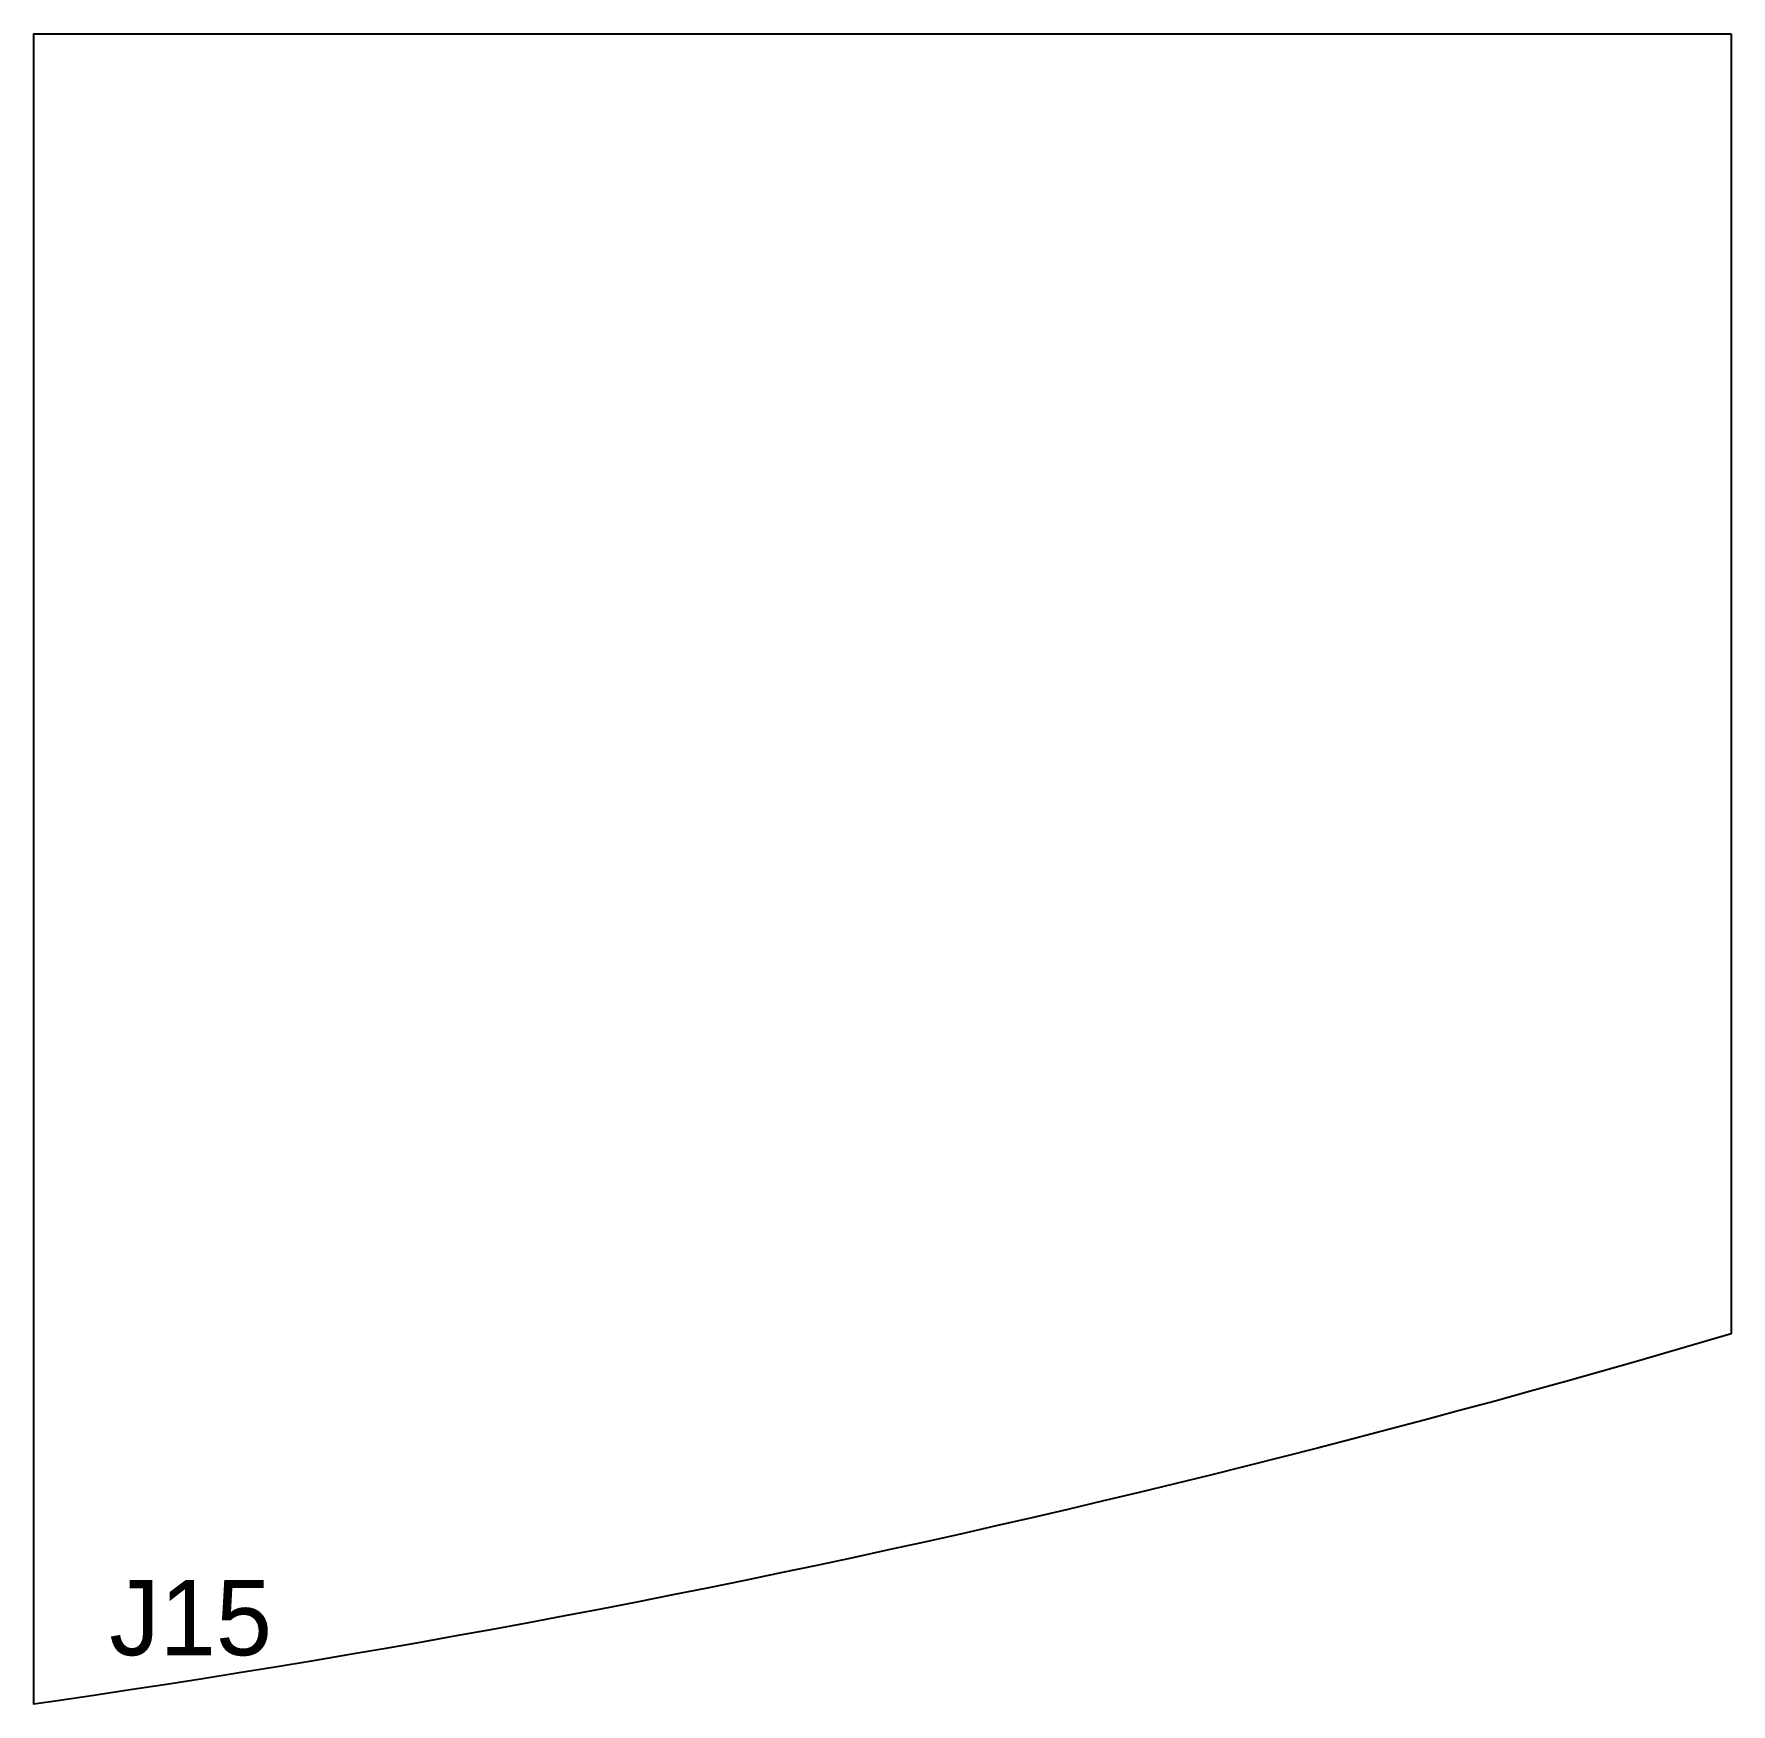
# Model space of a CAD drawing. Header units: millimetres. Extents: x 0 to 900, y 14 to 900.
import ezdxf

# ---------------------------------------------------------------- set-up
doc = ezdxf.new("R2010")
doc.units = ezdxf.units.MM
doc.layers.add('CUT', color=1, linetype='Continuous')
doc.layers.add('ID', color=3, linetype='Continuous')

msp = doc.modelspace()

# ---------------------------------------------------------------- linework, layer by layer
at = {"layer": 'CUT'}
msp.add_lwpolyline([(900, 900), (900, 210.47), (887.3, 206.72), (868.6, 201.27), (849.88, 195.87), (831.15, 190.53), (812.39, 185.25), (793.63, 180.02), (774.84, 174.85), (756.04, 169.75), (737.23, 164.69), (718.4, 159.7), (699.55, 154.76), (680.69, 149.88), (661.81, 145.06), (642.92, 140.3), (624.02, 135.6), (605.1, 130.95), (586.17, 126.36), (567.22, 121.83), (548.26, 117.36), (529.28, 112.94), (510.29, 108.59), (491.29, 104.29), (472.28, 100.05), (453.25, 95.87), (434.21, 91.75), (415.16, 87.68), (396.09, 83.68), (377.01, 79.73), (357.92, 75.84), (338.82, 72.01), (319.71, 68.24), (300.59, 64.53), (281.45, 60.88), (262.3, 57.28), (243.15, 53.74), (223.98, 50.27), (204.8, 46.85), (185.61, 43.49), (166.41, 40.19), (147.2, 36.94), (127.98, 33.76), (108.75, 30.64), (89.51, 27.57), (70.26, 24.56), (51, 21.62), (31.74, 18.73), (12.46, 15.9), (0, 14.11), (0, 900), (900, 900)], close=True, dxfattribs=at)

# ---------------------------------------------------------------- texts
at = {"layer": 'ID'}
msp.add_text('J15', height=40, dxfattribs=at).set_placement((40, 40))

doc.saveas('drawing.dxf')
